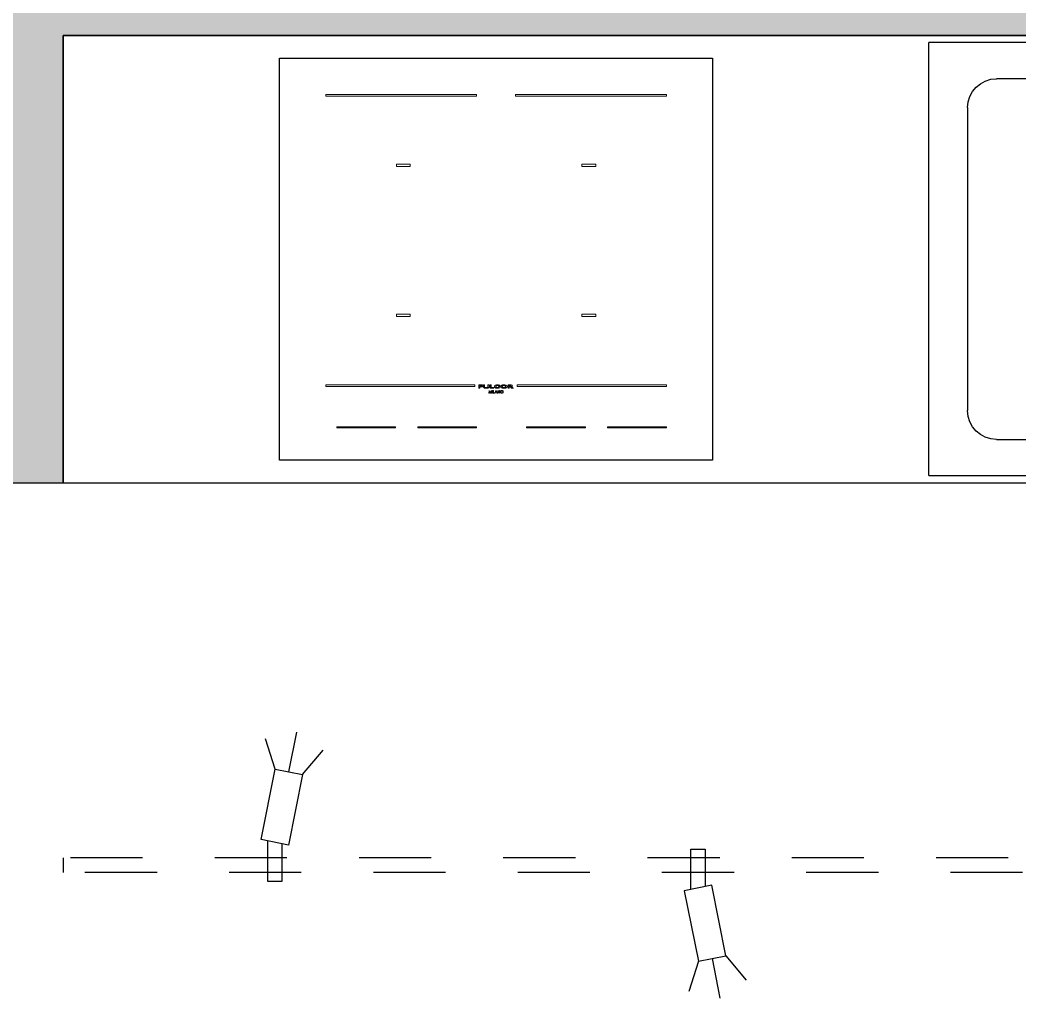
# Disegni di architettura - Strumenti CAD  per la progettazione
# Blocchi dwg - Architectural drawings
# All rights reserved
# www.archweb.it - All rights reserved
# Model space of a CAD drawing. Header units: millimetres. Extents: x 1263.84 to 1272.37, y 42.4 to 50.87.
# Drawn here: x 1266.971 to 1268.356, y 45.87 to 47.244 of the extents above; entities that cross this region are included whole.
import ezdxf

# ---------------------------------------------------------------- set-up
doc = ezdxf.new("R2010")
doc.units = ezdxf.units.MM
doc.linetypes.add('DASHED', pattern=[0.75, 0.5, -0.25])
doc.layers.add('ARREDI attrezzature - furniture', color=175, linetype='Continuous')
doc.layers.add('MURATURA sezioni - wall sections', color=7, linetype='Continuous')
doc.layers.add('MURATURA tratteggi - hatch walls', color=7, linetype='Continuous', lineweight=40, true_color=0xa8a8a8)

# ---------------------------------------------------------------- blocks, each defined once
blk = doc.blocks.new('lavabo cucina - kitchen sink - hs81aw25')
at = {"layer": 'ARREDI attrezzature - furniture'}
for p, q in [((314.2625, 711.6471), (314.2625, 712.2471)), ((314.2625, 712.2471), (314.7125, 712.2471)), ((314.7125, 711.6471), (314.7125, 712.2471)), ((314.2893, 712.2098), (314.2892, 712.1348)), ((314.3033, 712.2098), (314.3032, 712.1348)), ((314.3188, 712.2014), (314.4266, 712.0933)), ((314.3563, 712.1971), (314.6187, 712.1971)), ((314.3033, 712.1858), (314.3049, 712.1874)), ((314.3046, 712.1873), (314.4125, 712.0792)), ((314.3163, 712.1571), (314.3163, 711.7371)), ((314.6587, 712.1571), (314.6587, 711.7371)), ((314.6187, 711.6971), (314.3563, 711.6971)), ((314.7125, 711.6471), (314.2625, 711.6471))]:
    blk.add_line(p, q, dxfattribs=at)
for centre, radius, start, end in [((314.2963, 712.2098), 0.0239, 286.9291, 252.9213), ((314.2963, 712.2098), 0.007, 359.9252, 179.9252), ((314.3563, 712.1571), 0.04, 90, 128.2072), ((314.6187, 712.1571), 0.04, 0, 90), ((314.3563, 712.1571), 0.04, 157.4459, 180), ((314.3767, 712.1259), 0.03, 339.1805, 110.6699), ((314.3767, 712.1259), 0.03, 149.75, 300.1004), ((314.2962, 712.1348), 0.007, 179.9252, 359.9252), ((314.4195, 712.0862), 0.01, 224.9252, 44.9252), ((314.3563, 711.7371), 0.04, 180, 270), ((314.6187, 711.7371), 0.04, 270, 0)]:
    blk.add_arc(centre, radius, start, end, dxfattribs=at)
blk = doc.blocks.new('piano cottura induzione - induction hob - rj42aw25')
at = {"layer": 'ARREDI attrezzature - furniture', "linetype": 'Continuous', "lineweight": 0}
for p, q in [((323.328, 617.697), (322.728, 617.697)), ((322.728, 617.1398), (322.728, 617.697)), ((323.328, 617.1398), (323.328, 617.697)), ((322.7918, 617.6466), (323.001, 617.6466)), ((322.7918, 617.6442), (322.7918, 617.6466)), ((322.7918, 617.6442), (323.001, 617.6442)), ((323.001, 617.6442), (323.001, 617.6466)), ((323.055, 617.6466), (323.2641, 617.6466)), ((323.055, 617.6442), (323.055, 617.6466)), ((323.055, 617.6442), (323.2641, 617.6442)), ((323.2641, 617.6442), (323.2641, 617.6466)), ((322.8898, 617.5497), (322.9091, 617.5497)), ((322.8898, 617.5465), (322.8898, 617.5497)), ((322.8898, 617.5465), (322.9091, 617.5465)), ((322.9091, 617.5465), (322.9091, 617.5497)), ((323.1469, 617.5497), (323.1662, 617.5497)), ((323.1469, 617.5465), (323.1469, 617.5497)), ((323.1469, 617.5465), (323.1662, 617.5465)), ((323.1662, 617.5465), (323.1662, 617.5497)), ((322.8898, 617.3418), (322.9091, 617.3418)), ((322.8898, 617.3386), (322.8898, 617.3418)), ((322.8898, 617.3386), (322.9091, 617.3386)), ((322.9091, 617.3386), (322.9091, 617.3418)), ((323.1469, 617.3418), (323.1662, 617.3418)), ((323.1469, 617.3386), (323.1469, 617.3418)), ((323.1469, 617.3386), (323.1662, 617.3386)), ((323.1662, 617.3386), (323.1662, 617.3418)), ((322.7918, 617.2441), (322.9988, 617.2441)), ((322.7918, 617.2416), (322.7918, 617.2441)), ((322.7918, 617.2416), (322.9988, 617.2416)), ((322.9988, 617.2416), (322.9988, 617.2441)), ((323.009, 617.2441), (323.0039, 617.2441)), ((323.0039, 617.2393), (323.0039, 617.2441)), ((323.0039, 617.2393), (323.0054, 617.2393)), ((323.0054, 617.2421), (323.0054, 617.243)), ((323.0054, 617.243), (323.009, 617.243)), ((323.0054, 617.2421), (323.009, 617.2421)), ((323.0054, 617.2393), (323.0054, 617.2413)), ((323.0054, 617.2413), (323.009, 617.2413)), ((323.009, 617.243), (323.009, 617.2441)), ((323.009, 617.2413), (323.009, 617.2421)), ((323.0105, 617.2441), (323.012, 617.2441)), ((323.0105, 617.2414), (323.0105, 617.2441)), ((323.0105, 617.2414), (323.0106, 617.2411)), ((323.0106, 617.2411), (323.0106, 617.2409)), ((323.0106, 617.2409), (323.0106, 617.2407)), ((323.0106, 617.2407), (323.0107, 617.2406)), ((323.0107, 617.2406), (323.0108, 617.2404)), ((323.0108, 617.2404), (323.0109, 617.2403)), ((323.0109, 617.2403), (323.011, 617.2401)), ((323.011, 617.2401), (323.0112, 617.24)), ((323.0112, 617.24), (323.0113, 617.2399)), ((323.0113, 617.2399), (323.0116, 617.2398)), ((323.0116, 617.2398), (323.0119, 617.2396)), ((323.0122, 617.2395), (323.0119, 617.2396)), ((323.012, 617.2414), (323.012, 617.2441)), ((323.012, 617.2413), (323.012, 617.2414)), ((323.012, 617.2413), (323.0121, 617.2411)), ((323.0121, 617.241), (323.0121, 617.2411)), ((323.0121, 617.2411), (323.0121, 617.2411)), ((323.0121, 617.2409), (323.0121, 617.241)), ((323.0122, 617.2408), (323.0121, 617.2409)), ((323.0122, 617.2408), (323.0123, 617.2407)), ((323.0122, 617.2408), (323.0122, 617.2408)), ((323.0122, 617.2395), (323.0128, 617.2394)), ((323.0124, 617.2406), (323.0123, 617.2407)), ((323.0125, 617.2405), (323.0124, 617.2406)), ((323.0127, 617.2405), (323.0125, 617.2405)), ((323.0129, 617.2404), (323.0127, 617.2405)), ((323.0128, 617.2394), (323.0136, 617.2393)), ((323.0129, 617.2404), (323.0131, 617.2403)), ((323.0136, 617.2403), (323.0131, 617.2403)), ((323.0136, 617.2403), (323.0144, 617.2402)), ((323.0136, 617.2393), (323.0144, 617.2393)), ((323.015, 617.2402), (323.0144, 617.2402)), ((323.0144, 617.2393), (323.0154, 617.2393)), ((323.0154, 617.2403), (323.015, 617.2402)), ((323.0158, 617.2404), (323.0154, 617.2403)), ((323.0154, 617.2393), (323.0161, 617.2394)), ((323.016, 617.2405), (323.0158, 617.2404)), ((323.0163, 617.2406), (323.016, 617.2405)), ((323.0161, 617.2394), (323.0166, 617.2395)), ((323.0164, 617.2406), (323.0163, 617.2406)), ((323.0165, 617.2407), (323.0164, 617.2406)), ((323.0166, 617.2408), (323.0165, 617.2407)), ((323.0167, 617.2409), (323.0166, 617.2408)), ((323.017, 617.2397), (323.0166, 617.2395)), ((323.0168, 617.241), (323.0167, 617.241)), ((323.0167, 617.241), (323.0167, 617.2409)), ((323.0183, 617.2441), (323.0168, 617.2441)), ((323.0168, 617.2441), (323.0168, 617.2414)), ((323.0168, 617.2413), (323.0168, 617.2414)), ((323.0168, 617.2413), (323.0168, 617.2412)), ((323.0168, 617.2412), (323.0168, 617.2412)), ((323.0168, 617.2412), (323.0168, 617.2411)), ((323.0168, 617.2411), (323.0168, 617.241)), ((323.017, 617.2397), (323.0173, 617.2398)), ((323.0173, 617.2398), (323.0175, 617.2399)), ((323.0175, 617.2399), (323.0178, 617.2401)), ((323.0178, 617.2401), (323.0179, 617.2402)), ((323.018, 617.2403), (323.0179, 617.2402)), ((323.018, 617.2403), (323.0181, 617.2405)), ((323.0181, 617.2405), (323.0182, 617.2406)), ((323.0182, 617.2406), (323.0183, 617.2408)), ((323.0183, 617.2413), (323.0183, 617.2441)), ((323.0183, 617.2411), (323.0183, 617.2413)), ((323.0183, 617.2411), (323.0183, 617.241)), ((323.0183, 617.2408), (323.0183, 617.241)), ((323.0213, 617.2441), (323.0198, 617.2441)), ((323.0198, 617.2441), (323.0198, 617.2393)), ((323.0198, 617.2393), (323.025, 617.2393)), ((323.0213, 617.2403), (323.0213, 617.2441)), ((323.0213, 617.2403), (323.025, 617.2403)), ((323.025, 617.2393), (323.025, 617.2403)), ((323.0259, 617.2422), (323.0258, 617.2421)), ((323.0258, 617.2421), (323.0258, 617.2419)), ((323.0258, 617.2419), (323.0258, 617.2418)), ((323.0258, 617.2418), (323.0258, 617.2416)), ((323.0258, 617.2415), (323.0258, 617.2416)), ((323.0258, 617.2415), (323.0258, 617.2413)), ((323.0258, 617.2413), (323.0259, 617.2412)), ((323.026, 617.2425), (323.0259, 617.2424)), ((323.0259, 617.2422), (323.0259, 617.2424)), ((323.0259, 617.2412), (323.0259, 617.241)), ((323.0259, 617.241), (323.026, 617.2409)), ((323.0261, 617.2427), (323.026, 617.2425)), ((323.026, 617.2409), (323.0261, 617.2407)), ((323.0263, 617.2428), (323.0261, 617.2427)), ((323.0261, 617.2407), (323.0263, 617.2405)), ((323.0265, 617.243), (323.0263, 617.2428)), ((323.0264, 617.2404), (323.0263, 617.2405)), ((323.0264, 617.2404), (323.0267, 617.2402)), ((323.0267, 617.2432), (323.0265, 617.243)), ((323.0269, 617.2434), (323.0267, 617.2432)), ((323.0267, 617.2402), (323.027, 617.24)), ((323.0269, 617.2434), (323.0271, 617.2435)), ((323.0273, 617.2398), (323.027, 617.24)), ((323.0274, 617.2436), (323.0271, 617.2435)), ((323.0273, 617.2398), (323.0277, 617.2396)), ((323.0279, 617.2438), (323.0274, 617.2436)), ((323.0277, 617.2421), (323.0278, 617.2422)), ((323.0277, 617.242), (323.0277, 617.2421)), ((323.0277, 617.2419), (323.0277, 617.242)), ((323.0277, 617.2418), (323.0277, 617.2419)), ((323.0277, 617.2416), (323.0277, 617.2418)), ((323.0277, 617.2415), (323.0277, 617.2416)), ((323.0277, 617.2414), (323.0277, 617.2415)), ((323.0277, 617.2414), (323.0278, 617.2413)), ((323.0277, 617.2396), (323.0282, 617.2395)), ((323.0278, 617.2423), (323.0278, 617.2422)), ((323.0278, 617.2423), (323.0279, 617.2423)), ((323.0278, 617.2412), (323.0278, 617.2413)), ((323.0279, 617.2411), (323.0278, 617.2412)), ((323.0284, 617.2439), (323.0279, 617.2438)), ((323.0279, 617.2423), (323.028, 617.2424)), ((323.028, 617.2409), (323.0279, 617.2411)), ((323.028, 617.2424), (323.0281, 617.2425)), ((323.0281, 617.2408), (323.028, 617.2409)), ((323.0282, 617.2426), (323.0281, 617.2425)), ((323.0281, 617.2408), (323.0282, 617.2407)), ((323.0282, 617.2426), (323.0283, 617.2427)), ((323.0284, 617.2406), (323.0282, 617.2407)), ((323.0282, 617.2395), (323.0287, 617.2394)), ((323.0283, 617.2427), (323.0285, 617.2428)), ((323.0289, 617.244), (323.0284, 617.2439)), ((323.0286, 617.2405), (323.0284, 617.2406)), ((323.0288, 617.2429), (323.0285, 617.2428)), ((323.0288, 617.2404), (323.0286, 617.2405)), ((323.0294, 617.2393), (323.0287, 617.2394)), ((323.0288, 617.2429), (323.0291, 617.243)), ((323.0288, 617.2404), (323.0291, 617.2403)), ((323.0295, 617.2441), (323.0289, 617.244)), ((323.0291, 617.243), (323.0294, 617.2431)), ((323.0291, 617.2403), (323.0293, 617.2403)), ((323.0295, 617.2403), (323.0293, 617.2403)), ((323.0296, 617.2431), (323.0294, 617.2431)), ((323.0294, 617.2393), (323.0298, 617.2393)), ((323.0302, 617.2441), (323.0295, 617.2441)), ((323.0295, 617.2403), (323.0296, 617.2403)), ((323.0296, 617.2431), (323.0298, 617.2431)), ((323.0298, 617.2403), (323.0296, 617.2403)), ((323.0308, 617.243), (323.0298, 617.2431)), ((323.0301, 617.2403), (323.0298, 617.2403)), ((323.0298, 617.2393), (323.0302, 617.2393)), ((323.0301, 617.2403), (323.0303, 617.2403)), ((323.0302, 617.2441), (323.0314, 617.244)), ((323.0302, 617.2393), (323.0308, 617.2393)), ((323.0307, 617.2403), (323.0303, 617.2403)), ((323.0313, 617.2403), (323.0307, 617.2403)), ((323.0308, 617.243), (323.0317, 617.2429)), ((323.0308, 617.2393), (323.0316, 617.2394)), ((323.0315, 617.2404), (323.0313, 617.2403)), ((323.0323, 617.2438), (323.0314, 617.244)), ((323.0315, 617.2418), (323.0332, 617.2418)), ((323.0315, 617.2418), (323.0315, 617.2404)), ((323.0316, 617.2394), (323.0332, 617.2397)), ((323.0332, 617.2426), (323.0317, 617.2429)), ((323.0332, 617.2437), (323.0323, 617.2438)), ((323.0332, 617.2437), (323.0332, 617.2426)), ((323.0332, 617.2397), (323.0332, 617.2418)), ((323.0348, 617.2422), (323.0347, 617.242)), ((323.0347, 617.2419), (323.0347, 617.242)), ((323.0347, 617.2417), (323.0347, 617.2419)), ((323.0347, 617.2417), (323.0347, 617.2415)), ((323.0347, 617.2415), (323.0347, 617.2413)), ((323.0347, 617.2413), (323.0348, 617.2411)), ((323.0349, 617.2426), (323.0348, 617.2424)), ((323.0348, 617.2424), (323.0348, 617.2422)), ((323.0349, 617.2409), (323.0348, 617.2411)), ((323.035, 617.2427), (323.0349, 617.2426)), ((323.0349, 617.2409), (323.035, 617.2407)), ((323.0352, 617.2429), (323.035, 617.2427)), ((323.035, 617.2407), (323.0351, 617.2406)), ((323.0351, 617.2406), (323.0352, 617.2404)), ((323.0353, 617.243), (323.0352, 617.2429)), ((323.0352, 617.2404), (323.0355, 617.2402)), ((323.0355, 617.2432), (323.0353, 617.243)), ((323.0355, 617.2432), (323.0358, 617.2434)), ((323.0355, 617.2402), (323.0357, 617.24)), ((323.0357, 617.24), (323.036, 617.2399)), ((323.0362, 617.2436), (323.0358, 617.2434)), ((323.036, 617.2399), (323.0364, 617.2397)), ((323.0368, 617.2438), (323.0362, 617.2436)), ((323.0364, 617.2397), (323.0367, 617.2396)), ((323.0367, 617.2421), (323.0366, 617.242)), ((323.0366, 617.242), (323.0366, 617.2419)), ((323.0366, 617.2419), (323.0366, 617.2418)), ((323.0366, 617.2417), (323.0366, 617.2418)), ((323.0366, 617.2417), (323.0366, 617.2416)), ((323.0366, 617.2416), (323.0366, 617.2415)), ((323.0366, 617.2415), (323.0367, 617.2413)), ((323.0368, 617.2423), (323.0367, 617.2422)), ((323.0367, 617.2422), (323.0367, 617.2421)), ((323.0367, 617.2413), (323.0367, 617.2412)), ((323.0367, 617.2412), (323.0368, 617.2411)), ((323.0367, 617.2412), (323.0367, 617.2412)), ((323.037, 617.2395), (323.0367, 617.2396)), ((323.0374, 617.2439), (323.0368, 617.2438)), ((323.0369, 617.2424), (323.0368, 617.2423)), ((323.0368, 617.2423), (323.0368, 617.2423)), ((323.0368, 617.241), (323.0368, 617.2411)), ((323.0368, 617.241), (323.0369, 617.2409)), ((323.037, 617.2425), (323.0369, 617.2424)), ((323.0369, 617.2409), (323.037, 617.2408)), ((323.0371, 617.2426), (323.037, 617.2425)), ((323.037, 617.2408), (323.0372, 617.2407)), ((323.037, 617.2395), (323.0373, 617.2395)), ((323.0373, 617.2427), (323.0371, 617.2426)), ((323.0372, 617.2407), (323.0373, 617.2406)), ((323.0375, 617.2428), (323.0373, 617.2427)), ((323.0373, 617.2406), (323.0375, 617.2405)), ((323.0377, 617.2394), (323.0373, 617.2395)), ((323.0382, 617.244), (323.0374, 617.2439)), ((323.0377, 617.2429), (323.0375, 617.2428)), ((323.0378, 617.2404), (323.0375, 617.2405)), ((323.038, 617.243), (323.0377, 617.2429)), ((323.0383, 617.2393), (323.0377, 617.2394)), ((323.0378, 617.2404), (323.0381, 617.2403)), ((323.0385, 617.2431), (323.038, 617.243)), ((323.0381, 617.2403), (323.0385, 617.2403)), ((323.0382, 617.244), (323.039, 617.2441)), ((323.0383, 617.2393), (323.039, 617.2393)), ((323.0385, 617.2431), (323.039, 617.2431)), ((323.039, 617.2403), (323.0385, 617.2403)), ((323.0396, 617.2441), (323.039, 617.2441)), ((323.0394, 617.2431), (323.039, 617.2431)), ((323.039, 617.2403), (323.0395, 617.2403)), ((323.039, 617.2393), (323.0397, 617.2393)), ((323.0398, 617.243), (323.0394, 617.2431)), ((323.0395, 617.2403), (323.0399, 617.2404)), ((323.0403, 617.244), (323.0396, 617.2441)), ((323.0397, 617.2393), (323.0401, 617.2394)), ((323.0402, 617.2429), (323.0398, 617.243)), ((323.0402, 617.2404), (323.0399, 617.2404)), ((323.0405, 617.2394), (323.0401, 617.2394)), ((323.0404, 617.2429), (323.0402, 617.2429)), ((323.0402, 617.2404), (323.0405, 617.2405)), ((323.041, 617.2438), (323.0403, 617.244)), ((323.0406, 617.2428), (323.0404, 617.2429)), ((323.0405, 617.2405), (323.0407, 617.2406)), ((323.0409, 617.2395), (323.0405, 617.2394)), ((323.0406, 617.2428), (323.0408, 617.2427)), ((323.0407, 617.2406), (323.0408, 617.2407)), ((323.0409, 617.2426), (323.0408, 617.2427)), ((323.041, 617.2408), (323.0408, 617.2407)), ((323.041, 617.2425), (323.0409, 617.2426)), ((323.0409, 617.2395), (323.0412, 617.2396)), ((323.0415, 617.2437), (323.041, 617.2438)), ((323.041, 617.2425), (323.0411, 617.2424)), ((323.041, 617.2408), (323.0411, 617.2409)), ((323.0412, 617.2423), (323.0411, 617.2424)), ((323.0412, 617.2411), (323.0411, 617.241)), ((323.0411, 617.2409), (323.0411, 617.241)), ((323.0412, 617.2422), (323.0412, 617.2423)), ((323.0413, 617.2421), (323.0412, 617.2422)), ((323.0412, 617.2412), (323.0413, 617.2413)), ((323.0412, 617.2411), (323.0412, 617.2412)), ((323.0412, 617.2396), (323.0417, 617.2398)), ((323.0413, 617.2421), (323.0413, 617.242)), ((323.0413, 617.2419), (323.0413, 617.242)), ((323.0413, 617.2418), (323.0413, 617.2419)), ((323.0413, 617.2417), (323.0413, 617.2418)), ((323.0413, 617.2416), (323.0413, 617.2417)), ((323.0413, 617.2415), (323.0413, 617.2416)), ((323.0413, 617.2415), (323.0413, 617.2414)), ((323.0413, 617.2413), (323.0413, 617.2414)), ((323.0419, 617.2435), (323.0415, 617.2437)), ((323.0417, 617.2398), (323.0421, 617.24)), ((323.0422, 617.2433), (323.0419, 617.2435)), ((323.0421, 617.24), (323.0424, 617.2402)), ((323.0425, 617.2431), (323.0422, 617.2433)), ((323.0424, 617.2402), (323.0426, 617.2404)), ((323.0427, 617.2429), (323.0425, 617.2431)), ((323.0428, 617.2405), (323.0426, 617.2404)), ((323.0429, 617.2428), (323.0427, 617.2429)), ((323.0428, 617.2405), (323.0429, 617.2406)), ((323.0429, 617.2428), (323.043, 617.2426)), ((323.0429, 617.2406), (323.043, 617.2408)), ((323.0431, 617.2425), (323.043, 617.2426)), ((323.043, 617.2408), (323.0431, 617.241)), ((323.0432, 617.2423), (323.0431, 617.2425)), ((323.0431, 617.241), (323.0432, 617.2412)), ((323.0432, 617.2421), (323.0432, 617.2423)), ((323.0432, 617.2419), (323.0432, 617.2421)), ((323.0433, 617.2417), (323.0432, 617.2419)), ((323.0432, 617.2415), (323.0433, 617.2417)), ((323.0432, 617.2415), (323.0432, 617.2414)), ((323.0432, 617.2412), (323.0432, 617.2414)), ((323.0448, 617.2441), (323.0481, 617.2441)), ((323.0448, 617.2393), (323.0448, 617.2441)), ((323.0448, 617.2393), (323.0463, 617.2393)), ((323.0463, 617.2432), (323.0463, 617.2422)), ((323.0463, 617.2432), (323.0476, 617.2432)), ((323.0463, 617.2422), (323.0472, 617.2422)), ((323.0463, 617.2393), (323.0463, 617.2413)), ((323.0472, 617.2413), (323.0463, 617.2413)), ((323.0476, 617.2422), (323.0472, 617.2422)), ((323.0472, 617.2413), (323.0477, 617.2412)), ((323.0478, 617.2432), (323.0476, 617.2432)), ((323.0476, 617.2422), (323.048, 617.2422)), ((323.0477, 617.2412), (323.0478, 617.2412)), ((323.0479, 617.2432), (323.0478, 617.2432)), ((323.0478, 617.2412), (323.0481, 617.241)), ((323.0479, 617.2432), (323.0481, 617.2432)), ((323.048, 617.2422), (323.0484, 617.2424)), ((323.0485, 617.2441), (323.0481, 617.2441)), ((323.0482, 617.2432), (323.0481, 617.2432)), ((323.0482, 617.2408), (323.0481, 617.241)), ((323.0484, 617.2431), (323.0482, 617.2432)), ((323.0482, 617.2408), (323.0483, 617.2407)), ((323.0483, 617.2407), (323.0485, 617.2405)), ((323.0484, 617.2431), (323.0485, 617.243)), ((323.0484, 617.2424), (323.0485, 617.2424)), ((323.049, 617.244), (323.0485, 617.2441)), ((323.0486, 617.2429), (323.0485, 617.243)), ((323.0485, 617.2424), (323.0486, 617.2425)), ((323.0486, 617.2403), (323.0485, 617.2405)), ((323.0486, 617.2429), (323.0486, 617.2429)), ((323.0487, 617.2428), (323.0486, 617.2429)), ((323.0487, 617.2427), (323.0486, 617.2426)), ((323.0486, 617.2425), (323.0486, 617.2426)), ((323.049, 617.2398), (323.0486, 617.2403)), ((323.0487, 617.2428), (323.0487, 617.2427)), ((323.049, 617.244), (323.0497, 617.2438)), ((323.0491, 617.2396), (323.049, 617.2398)), ((323.0493, 617.2394), (323.0491, 617.2396)), ((323.0493, 617.2416), (323.0496, 617.2417)), ((323.0493, 617.2416), (323.0494, 617.2415)), ((323.0493, 617.2393), (323.0493, 617.2394)), ((323.0494, 617.2393), (323.0493, 617.2393)), ((323.0496, 617.2414), (323.0494, 617.2415)), ((323.0494, 617.2393), (323.052, 617.2393)), ((323.05, 617.2419), (323.0496, 617.2417)), ((323.0498, 617.2413), (323.0496, 617.2414)), ((323.0501, 617.2436), (323.0497, 617.2438)), ((323.05, 617.2411), (323.0498, 617.2413)), ((323.05, 617.2419), (323.0502, 617.2421)), ((323.0503, 617.2408), (323.05, 617.2411)), ((323.0503, 617.2435), (323.0501, 617.2436)), ((323.0502, 617.2421), (323.0504, 617.2423)), ((323.0504, 617.2433), (323.0503, 617.2435)), ((323.0508, 617.2402), (323.0503, 617.2408)), ((323.0505, 617.2431), (323.0504, 617.2433)), ((323.0505, 617.2425), (323.0504, 617.2423)), ((323.0505, 617.2431), (323.0506, 617.2429)), ((323.0505, 617.2427), (323.0506, 617.2429)), ((323.0505, 617.2425), (323.0505, 617.2427)), ((323.0512, 617.2398), (323.0508, 617.2402)), ((323.0512, 617.2398), (323.0514, 617.2396)), ((323.0517, 617.2395), (323.0514, 617.2396)), ((323.052, 617.2393), (323.0517, 617.2395)), ((323.0571, 617.2441), (323.2641, 617.2441)), ((323.0571, 617.2416), (323.0571, 617.2441)), ((323.0571, 617.2416), (323.2641, 617.2416)), ((323.2641, 617.2416), (323.2641, 617.2441)), ((323.0179, 617.2327), (323.0184, 617.236)), ((323.0179, 617.2327), (323.0183, 617.2327)), ((323.0186, 617.2349), (323.0183, 617.2327)), ((323.0184, 617.236), (323.0185, 617.236)), ((323.0185, 617.236), (323.02, 617.2334)), ((323.0199, 617.2327), (323.0186, 617.2349)), ((323.0199, 617.2327), (323.0201, 617.2327)), ((323.0215, 617.236), (323.02, 617.2334)), ((323.0214, 617.2349), (323.0201, 617.2327)), ((323.0217, 617.2327), (323.0214, 617.2349)), ((323.0215, 617.236), (323.0217, 617.236)), ((323.0217, 617.236), (323.0222, 617.2327)), ((323.0222, 617.2327), (323.0217, 617.2327)), ((323.0228, 617.236), (323.0232, 617.236)), ((323.0228, 617.236), (323.0228, 617.2327)), ((323.0232, 617.2327), (323.0228, 617.2327)), ((323.0232, 617.236), (323.0232, 617.2327)), ((323.0245, 617.236), (323.024, 617.236)), ((323.0241, 617.2327), (323.024, 617.236)), ((323.0259, 617.2327), (323.0241, 617.2327)), ((323.0245, 617.236), (323.0245, 617.2331)), ((323.0245, 617.2331), (323.0259, 617.2331)), ((323.0259, 617.2331), (323.0259, 617.2327)), ((323.0261, 617.2327), (323.0279, 617.236)), ((323.0261, 617.2327), (323.0266, 617.2327)), ((323.0266, 617.2327), (323.0272, 617.2338)), ((323.0288, 617.2338), (323.0272, 617.2338)), ((323.0274, 617.2341), (323.0279, 617.2352)), ((323.0274, 617.2341), (323.0286, 617.2341)), ((323.028, 617.236), (323.0279, 617.236)), ((323.028, 617.2352), (323.0279, 617.2352)), ((323.0298, 617.2327), (323.028, 617.236)), ((323.0286, 617.2341), (323.028, 617.2352)), ((323.0288, 617.2338), (323.0294, 617.2327)), ((323.0294, 617.2327), (323.0298, 617.2327)), ((323.0303, 617.236), (323.0303, 617.2327)), ((323.0303, 617.236), (323.0305, 617.236)), ((323.0303, 617.2327), (323.0308, 617.2327)), ((323.0329, 617.2335), (323.0305, 617.236)), ((323.0308, 617.2327), (323.0308, 617.2351)), ((323.0308, 617.2351), (323.0332, 617.2327)), ((323.0334, 617.236), (323.0329, 617.236)), ((323.0329, 617.2335), (323.0329, 617.236)), ((323.0332, 617.2327), (323.0334, 617.2327)), ((323.0334, 617.2327), (323.0334, 617.236)), ((323.0341, 617.2348), (323.034, 617.2344)), ((323.034, 617.2344), (323.0341, 617.2339)), ((323.0343, 617.2353), (323.0341, 617.2348)), ((323.0341, 617.2339), (323.0343, 617.2334)), ((323.0347, 617.2356), (323.0343, 617.2353)), ((323.0343, 617.2334), (323.0346, 617.2331)), ((323.0345, 617.2344), (323.0346, 617.2347)), ((323.0345, 617.2344), (323.0345, 617.234)), ((323.0345, 617.234), (323.0347, 617.2336)), ((323.0347, 617.2351), (323.0346, 617.2347)), ((323.0346, 617.2331), (323.0351, 617.2328)), ((323.0351, 617.2359), (323.0347, 617.2356)), ((323.035, 617.2353), (323.0347, 617.2351)), ((323.0347, 617.2336), (323.035, 617.2334)), ((323.0353, 617.2355), (323.035, 617.2353)), ((323.035, 617.2334), (323.0353, 617.2332)), ((323.0356, 617.236), (323.0351, 617.2359)), ((323.0351, 617.2328), (323.0355, 617.2327)), ((323.0357, 617.2356), (323.0353, 617.2355)), ((323.0353, 617.2332), (323.0357, 617.2331)), ((323.0355, 617.2327), (323.036, 617.2326)), ((323.036, 617.236), (323.0356, 617.236)), ((323.036, 617.2356), (323.0357, 617.2356)), ((323.0357, 617.2331), (323.036, 617.233)), ((323.036, 617.236), (323.0365, 617.236)), ((323.0364, 617.2356), (323.036, 617.2356)), ((323.036, 617.233), (323.0364, 617.2331)), ((323.036, 617.2326), (323.0365, 617.2327)), ((323.0368, 617.2355), (323.0364, 617.2356)), ((323.0364, 617.2331), (323.0368, 617.2332)), ((323.037, 617.2359), (323.0365, 617.236)), ((323.0365, 617.2327), (323.037, 617.2328)), ((323.0371, 617.2353), (323.0368, 617.2355)), ((323.0368, 617.2332), (323.0371, 617.2334)), ((323.0374, 617.2356), (323.037, 617.2359)), ((323.037, 617.2328), (323.0374, 617.2331)), ((323.0374, 617.2351), (323.0371, 617.2353)), ((323.0371, 617.2334), (323.0374, 617.2336)), ((323.0378, 617.2353), (323.0374, 617.2356)), ((323.0375, 617.2347), (323.0374, 617.2351)), ((323.0374, 617.2336), (323.0375, 617.234)), ((323.0374, 617.2331), (323.0378, 617.2334)), ((323.0376, 617.2343), (323.0375, 617.2347)), ((323.0375, 617.234), (323.0376, 617.2343)), ((323.038, 617.2348), (323.0378, 617.2353)), ((323.0378, 617.2334), (323.038, 617.2339)), ((323.038, 617.2343), (323.038, 617.2348)), ((323.038, 617.2339), (323.038, 617.2343)), ((322.8073, 617.186), (322.8887, 617.186)), ((322.8073, 617.1847), (322.8073, 617.186)), ((322.8073, 617.1847), (322.8887, 617.1847)), ((322.8887, 617.1847), (322.8887, 617.186)), ((322.9196, 617.186), (323.001, 617.186)), ((322.9196, 617.1847), (322.9196, 617.186)), ((322.9196, 617.1847), (323.001, 617.1847)), ((323.001, 617.1847), (323.001, 617.186)), ((323.0704, 617.186), (323.1518, 617.186)), ((323.0704, 617.1847), (323.0704, 617.186)), ((323.0704, 617.1847), (323.1518, 617.1847)), ((323.1518, 617.1847), (323.1518, 617.186)), ((323.1827, 617.186), (323.2641, 617.186)), ((323.1827, 617.1847), (323.1827, 617.186)), ((323.1827, 617.1847), (323.2641, 617.1847)), ((323.2641, 617.1847), (323.2641, 617.186)), ((322.728, 617.1398), (323.328, 617.1398))]:
    blk.add_line(p, q, dxfattribs=at)
at = {"layer": 'ARREDI attrezzature - furniture'}
blk.add_lwpolyline([(322.728, 617.697), (323.328, 617.697), (323.328, 617.1398), (322.728, 617.1398)], close=True, dxfattribs=at)
blk = doc.blocks.new('faretti a binario - track spotlights - fh65aw26')
at = {"layer": 'ARREDI attrezzature - furniture', "linetype": 'DASHED', "ltscale": 0.04}
for p, q in [((1267.3249, 46.2055), (1267.3115, 46.2474)), ((1267.3438, 46.2018), (1267.3547, 46.2566)), ((1267.3628, 46.198), (1267.3911, 46.2315)), ((1267.3143, 46.1059), (1267.3143, 46.0501)), ((1267.3343, 46.0501), (1267.3343, 46.102)), ((1267.901, 46.0386), (1267.901, 46.0945)), ((1267.901, 46.0945), (1267.921, 46.0945)), ((1267.921, 46.0945), (1267.921, 46.0426)), ((1267.3143, 46.0501), (1267.3343, 46.0501)), ((1267.9305, 45.9428), (1267.9414, 45.888)), ((1267.9494, 45.9466), (1267.9778, 45.913)), ((1267.9115, 45.939), (1267.8982, 45.8972))]:
    blk.add_line(p, q, dxfattribs=at)
at = {"layer": 'ARREDI attrezzature - furniture', "ltscale": 0.02}
blk.add_line((1267.031, 46.0823), (1267.031, 46.0623), dxfattribs=at)
at = {"layer": 'ARREDI attrezzature - furniture', "linetype": 'DASHED', "ltscale": 0.1}
for points in [[(1270.561, 47.8723), (1270.561, 46.0623), (1267.031, 46.0623)], [(1270.541, 47.8723), (1270.541, 46.0823), (1267.031, 46.0823)]]:
    blk.add_lwpolyline(points, dxfattribs=at)
at = {"layer": 'ARREDI attrezzature - furniture', "linetype": 'DASHED', "ltscale": 0.04}
for points in [[(1267.3249, 46.2055), (1267.3628, 46.198), (1267.3433, 46.1002), (1267.3054, 46.1077)], [(1267.9115, 45.939), (1267.9494, 45.9466), (1267.93, 46.0444), (1267.892, 46.0368)]]:
    blk.add_lwpolyline(points, close=True, dxfattribs=at)

msp = doc.modelspace()

# ---------------------------------------------------------------- hatches: boundary and pattern name
at = {"layer": 'MURATURA tratteggi - hatch walls', "ltscale": 0.02, "transparency": 33554687}
h = msp.add_hatch(color=256, dxfattribs=at)
h.dxf.hatch_style = 1
edge = h.paths.add_edge_path()
edge.add_line((1272.3519, 45.8523), (1271.9519, 45.8523))
edge.add_line((1271.9519, 45.8523), (1271.9519, 45.5723))
edge.add_line((1271.9519, 45.5723), (1271.2156, 45.5723))
edge.add_line((1271.2156, 45.5723), (1271.2156, 45.4523))
edge.add_line((1271.2156, 45.4523), (1271.9519, 45.4523))
edge.add_line((1271.9519, 45.4523), (1271.9519, 43.6023))
edge.add_line((1271.9519, 43.6023), (1269.181, 43.6023))
edge.add_line((1269.181, 43.6023), (1269.181, 45.0023))
edge.add_arc((1269.631, 45.0023), 0.45, 90, 180, ccw=False)
edge.add_line((1269.631, 45.4523), (1270.3156, 45.4523))
edge.add_line((1270.3156, 45.4523), (1270.3156, 45.5723))
edge.add_line((1270.3156, 45.5723), (1269.631, 45.5723))
edge.add_arc((1269.631, 45.0023), 0.57, 90, 180)
edge.add_line((1269.061, 45.0023), (1269.061, 43.6023))
edge.add_line((1269.061, 43.6023), (1264.208, 43.6023))
edge.add_line((1264.208, 43.6023), (1264.208, 43.8985))
edge.add_line((1264.208, 43.8985), (1263.858, 43.8985))
edge.add_line((1263.858, 43.8985), (1263.858, 43.4823))
edge.add_line((1263.858, 43.4823), (1272.3519, 43.4823))
edge.add_line((1272.3519, 43.4823), (1272.3519, 45.8523))
h.paths.add_polyline_path([(1269.851, 47.9923), (1269.731, 47.9923), (1269.731, 47.3423), (1267.031, 47.3423), (1267.031, 47.9923), (1266.911, 47.9923), (1266.911, 46.7223), (1265.178, 46.7223), (1265.178, 46.6942), (1266.0065, 46.6942), (1266.0065, 46.6304), (1265.178, 46.6304), (1265.178, 46.6023), (1267.031, 46.6023), (1267.031, 47.2223), (1269.731, 47.2223), (1269.731, 46.5723), (1269.851, 46.5723)])
h.paths.add_polyline_path([(1264.208, 46.6023), (1264.3354, 46.6023), (1264.3354, 46.7223), (1264.208, 46.7223), (1264.208, 47.0223), (1263.858, 47.0223), (1263.858, 46.3023), (1264.208, 46.3023)])
h.paths.add_polyline_path([(1271.251, 47.0987), (1271.9519, 47.0987), (1271.9519, 47.0123), (1272.3519, 47.0123), (1272.3519, 49.8461), (1263.858, 49.8461), (1263.858, 49.4261), (1264.208, 49.4261), (1264.208, 49.7261), (1271.9519, 49.7261), (1271.9519, 47.9923), (1271.231, 47.9923), (1271.231, 47.9782), (1271.9093, 47.9782), (1271.9093, 47.8863), (1271.231, 47.8863), (1271.231, 47.8723), (1271.9519, 47.8723), (1271.9519, 47.3387), (1271.9519, 47.2187), (1271.251, 47.2187)])

# ---------------------------------------------------------------- linework, layer by layer
at = {"layer": 'ARREDI attrezzature - furniture', "ltscale": 0.02}
msp.add_lwpolyline([(1269.041, 46.6023), (1269.041, 47.2223), (1267.031, 47.2223), (1267.031, 46.6023)], close=True, dxfattribs=at)
at = {"layer": 'MURATURA sezioni - wall sections'}
msp.add_line((1267.031, 47.2223), (1269.731, 47.2223), dxfattribs=at)
at = {"layer": 'MURATURA sezioni - wall sections', "ltscale": 0.02}
for p, q in [((1267.031, 46.6023), (1267.031, 47.2223)), ((1265.178, 46.6023), (1267.031, 46.6023))]:
    msp.add_line(p, q, dxfattribs=at)

# ---------------------------------------------------------------- block references
at = {"layer": 'ARREDI attrezzature - furniture'}
for name, p in [('faretti a binario - track spotlights - fh65aw26', (0, 0)), ('piano cottura induzione - induction hob - rj42aw25', (944.603, -570.5061))]:
    msp.add_blockref(name, p, dxfattribs=at)
at = {"layer": 'ARREDI attrezzature - furniture', "xscale": -1}
msp.add_blockref('lavabo cucina - kitchen sink - hs81aw25', (1582.9435, -665.0349), dxfattribs=at)

doc.saveas('drawing.dxf')
